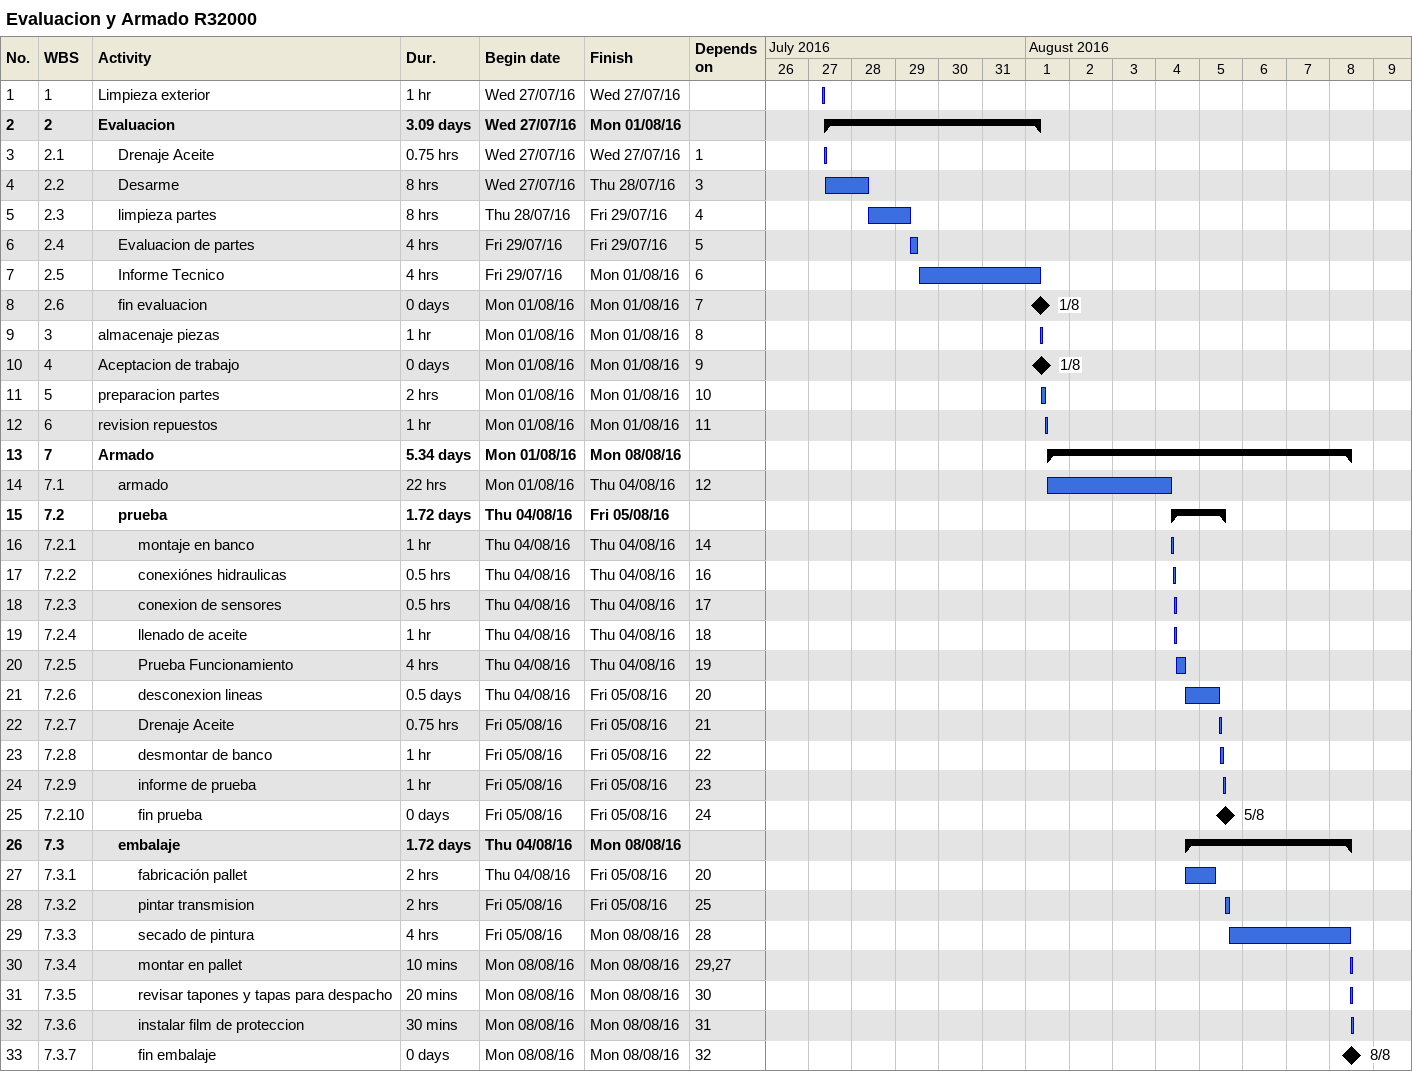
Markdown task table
Evaluacion y Armado R32000

| ID | WBS | Task | Duration | Start | Finish | Predecessors |
|---|---|---|---|---|---|---|
| 1 | 1 | Limpieza exterior | 1h | 2016-07-27 | 2016-07-27 |  |
| 2 | 2 | **Evaluacion** | 3.09d | 2016-07-27 | 2016-08-01 |  |
| 3 | 2.1 | Drenaje Aceite | 0.75h | 2016-07-27 | 2016-07-27 | 1 |
| 4 | 2.2 | Desarme | 8h | 2016-07-27 | 2016-07-28 | 3 |
| 5 | 2.3 | limpieza partes | 8h | 2016-07-28 | 2016-07-29 | 4 |
| 6 | 2.4 | Evaluacion de partes | 4h | 2016-07-29 | 2016-07-29 | 5 |
| 7 | 2.5 | Informe Tecnico | 4h | 2016-07-29 | 2016-08-01 | 6 |
| 8 | 2.6 | fin evaluacion | 0d | 2016-08-01 | 2016-08-01 | 7 |
| 9 | 3 | almacenaje piezas | 1h | 2016-08-01 | 2016-08-01 | 8 |
| 10 | 4 | Aceptacion de trabajo | 0d | 2016-08-01 | 2016-08-01 | 9 |
| 11 | 5 | preparacion partes | 2h | 2016-08-01 | 2016-08-01 | 10 |
| 12 | 6 | revision repuestos | 1h | 2016-08-01 | 2016-08-01 | 11 |
| 13 | 7 | **Armado** | 5.34d | 2016-08-01 | 2016-08-08 |  |
| 14 | 7.1 | armado | 22h | 2016-08-01 | 2016-08-04 | 12 |
| 15 | 7.2 | **prueba** | 1.72d | 2016-08-04 | 2016-08-05 |  |
| 16 | 7.2.1 | montaje en banco | 1h | 2016-08-04 | 2016-08-04 | 14 |
| 17 | 7.2.2 | conexiónes hidraulicas | 0.5h | 2016-08-04 | 2016-08-04 | 16 |
| 18 | 7.2.3 | conexion de sensores | 0.5h | 2016-08-04 | 2016-08-04 | 17 |
| 19 | 7.2.4 | llenado de aceite | 1h | 2016-08-04 | 2016-08-04 | 18 |
| 20 | 7.2.5 | Prueba Funcionamiento | 4h | 2016-08-04 | 2016-08-04 | 19 |
| 21 | 7.2.6 | desconexion lineas | 0.5d | 2016-08-04 | 2016-08-05 | 20 |
| 22 | 7.2.7 | Drenaje Aceite | 0.75h | 2016-08-05 | 2016-08-05 | 21 |
| 23 | 7.2.8 | desmontar de banco | 1h | 2016-08-05 | 2016-08-05 | 22 |
| 24 | 7.2.9 | informe de prueba | 1h | 2016-08-05 | 2016-08-05 | 23 |
| 25 | 7.2.10 | fin prueba | 0d | 2016-08-05 | 2016-08-05 | 24 |
| 26 | 7.3 | **embalaje** | 1.72d | 2016-08-04 | 2016-08-08 |  |
| 27 | 7.3.1 | fabricación pallet | 2h | 2016-08-04 | 2016-08-05 | 20 |
| 28 | 7.3.2 | pintar transmision | 2h | 2016-08-05 | 2016-08-05 | 25 |
| 29 | 7.3.3 | secado de pintura | 4h | 2016-08-05 | 2016-08-08 | 28 |
| 30 | 7.3.4 | montar en pallet | 10min | 2016-08-08 | 2016-08-08 | 29, 27 |
| 31 | 7.3.5 | revisar tapones y tapas para despacho | 20min | 2016-08-08 | 2016-08-08 | 30 |
| 32 | 7.3.6 | instalar film de proteccion | 30min | 2016-08-08 | 2016-08-08 | 31 |
| 33 | 7.3.7 | fin embalaje | 0d | 2016-08-08 | 2016-08-08 | 32 |
